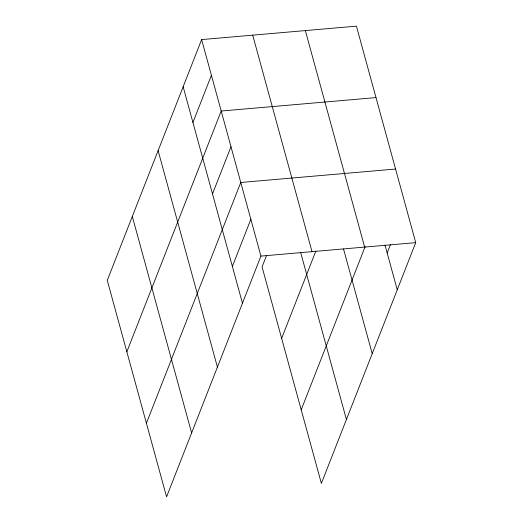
<?xml version="1.0" encoding="UTF-8"?>
<svg xmlns="http://www.w3.org/2000/svg" width="523" height="523" viewBox="0 0 523 523"><rect width="100%" height="100%" fill="white"/><g stroke="black" fill="none" stroke-linecap="round" stroke-linejoin="round"><path stroke-width="0.78" d="M201.63 39.591L107.274 280.354L166.576 496.85L260.931 256.087L201.63 39.591L356.425 26.15L415.726 242.646L321.37 483.409L262.069 266.913L266.54 255.505M192.935 122.46L211.41 75.312M126.841 351.796L221.196 111.033L375.991 97.592M212.508 193.902L230.983 146.76M146.414 423.244L240.77 182.481L395.565 169.034M232.375 266.429L250.85 219.281M281.636 338.355L315.872 251.007M301.209 409.797L365.165 246.608M387.17 252.988L390.446 244.62M260.931 256.087L415.726 242.646M385.026 245.156L397.251 289.788M305.34 30.589L364.642 247.078M343.539 249.013L372.213 353.685M252.707 35.159L312.015 251.648M300.718 252.72L346.416 419.511M183.148 86.74L242.456 303.235M158.109 150.631L217.418 367.126M132.312 216.463L191.621 432.959"/></g></svg>
